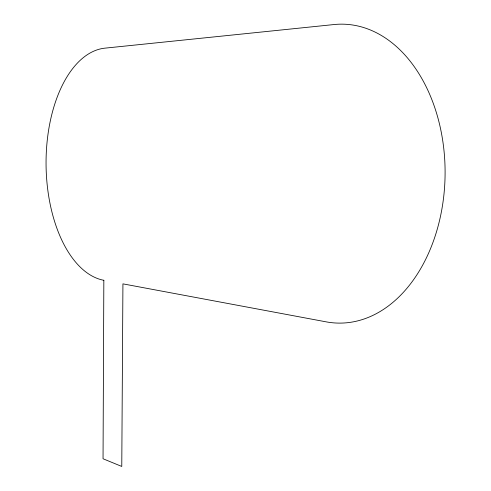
<?xml version="1.0" encoding="UTF-8"?>
<svg xmlns="http://www.w3.org/2000/svg" width="491" height="491" viewBox="0 0 491 491"><rect width="100%" height="100%" fill="white"/><g stroke="black" fill="none" stroke-linecap="round" stroke-linejoin="round"><path stroke-width="0.74" d="M103.84 280.287L103.042 458.76L121.774 466.45L122.928 283.859L326.22 321.863A149.485 104.466 -89.3 0 0 445.024 177.969A149.485 104.466 -89.3 0 0 333.997 24.55L104.878 48.155A116.459 63.265 89.4 0 0 46.056 161.778A116.459 63.265 89.4 0 0 103.84 280.287"/></g></svg>
